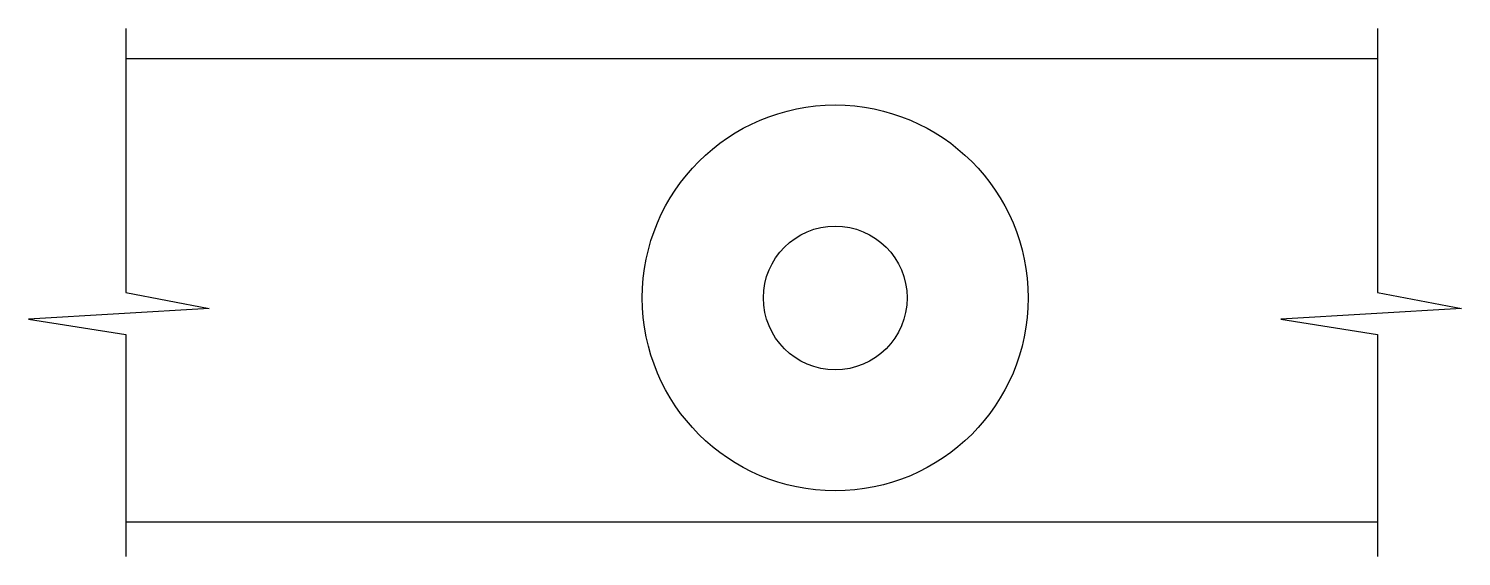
# Model space of a CAD drawing. Header units: metres. Extents: x -22519.1 to -22474.3, y -12468.1 to -12451.6.
import ezdxf

# ---------------------------------------------------------------- set-up
doc = ezdxf.new("R2010")
doc.units = ezdxf.units.M
doc.layers.add('1', color=7, linetype='Continuous')

msp = doc.modelspace()

# ---------------------------------------------------------------- linework, layer by layer
at = {"layer": '1'}
for p, q in [((-22516.07, -12451.56), (-22516.07, -12459.82)), ((-22476.88, -12451.56), (-22476.88, -12459.82)), ((-22516.07, -12452.49), (-22476.88, -12452.49)), ((-22516.07, -12459.82), (-22513.46, -12460.32)), ((-22476.88, -12459.82), (-22474.26, -12460.32)), ((-22513.46, -12460.32), (-22519.11, -12460.66)), ((-22519.11, -12460.66), (-22516.07, -12461.13)), ((-22474.26, -12460.32), (-22479.91, -12460.66)), ((-22479.91, -12460.66), (-22476.88, -12461.13)), ((-22516.07, -12461.13), (-22516.07, -12468.08)), ((-22476.88, -12461.13), (-22476.88, -12468.08)), ((-22516.07, -12467), (-22476.88, -12467))]:
    msp.add_line(p, q, dxfattribs=at)
for radius in [6.04, 2.25]:
    msp.add_circle((-22493.86, -12459.99), radius, dxfattribs=at)

doc.saveas('drawing.dxf')
